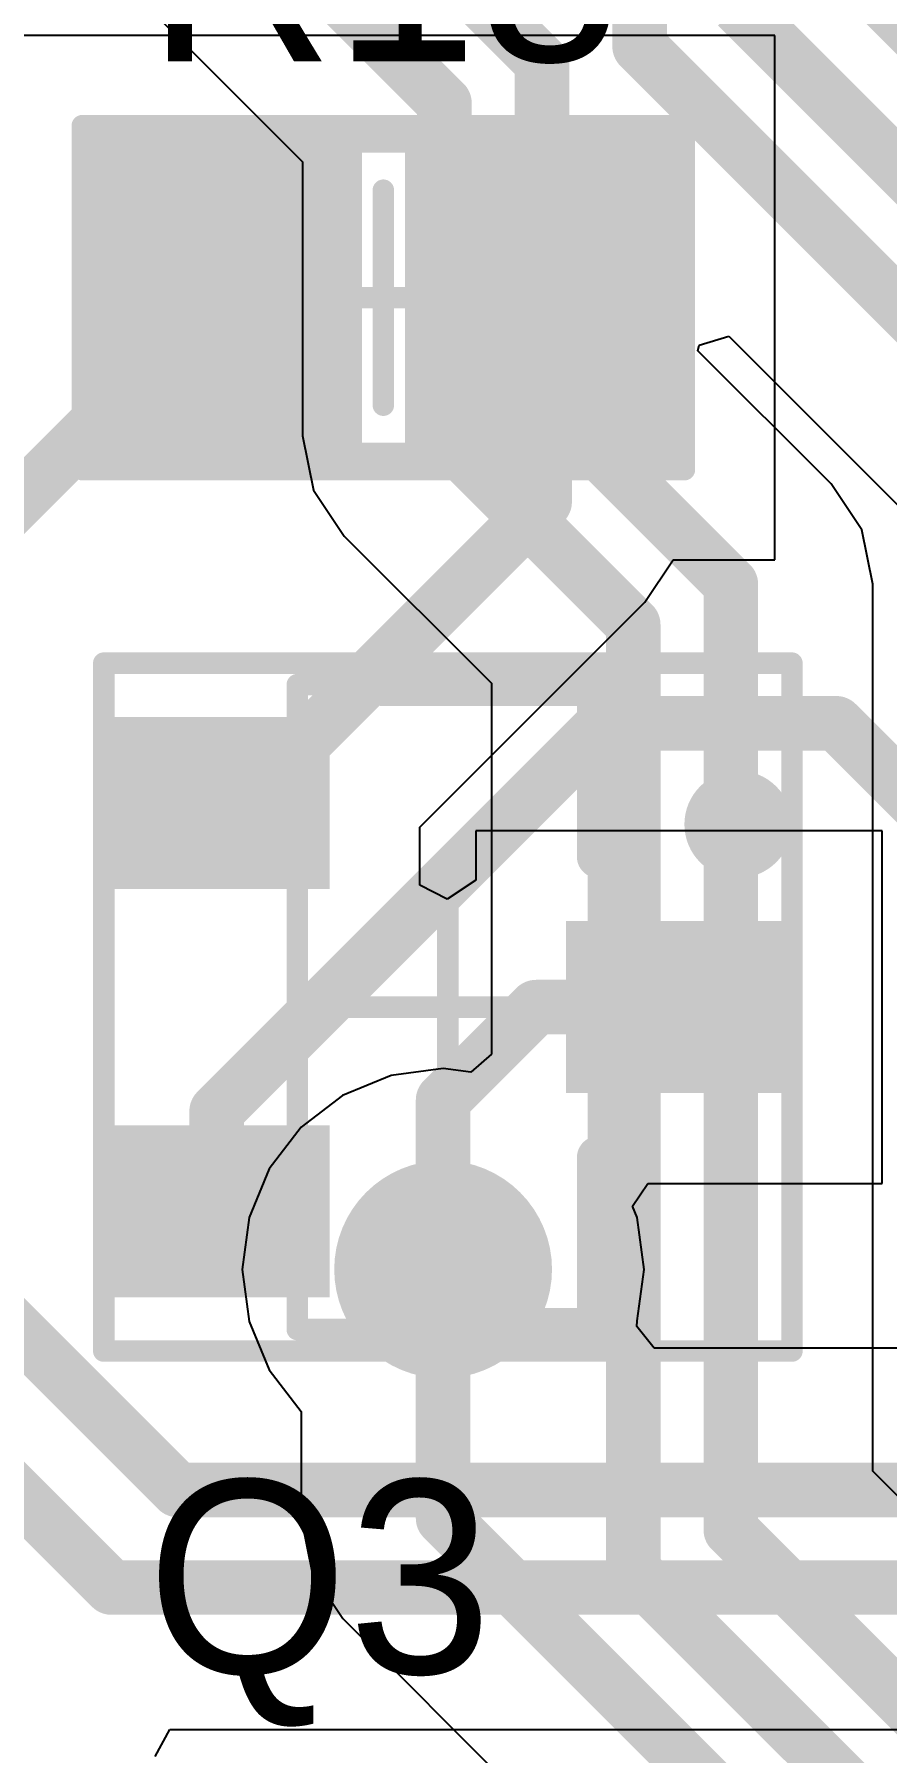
# Model space of a CAD drawing. Header units: millimetres. Extents: x 12 to 126, y 25 to 105.
# Drawn here: x 50.68 to 54.64, y 79.03 to 87.02 of the extents above; entities that cross this region are included whole.
import ezdxf

# ---------------------------------------------------------------- set-up
doc = ezdxf.new("R2010")
doc.units = ezdxf.units.MM
for name, color, linetype in [('BottomLayer', 5, 'Continuous'), ('BottomSolder', 6, 'Continuous'), ('Mechanical13', 56, 'Continuous'), ('Mechanical15', 56, 'Continuous'), ('MultiLayer', 9, 'Continuous'), ('TopLayer', 1, 'Continuous'), ('TopOverlay', 2, 'Continuous'), ('TopPaste', 8, 'Continuous'), ('TopSolder', 216, 'Continuous'), ('ViaHoleLayer', 16, 'Continuous')]:
    doc.layers.add(name, color=color, linetype=linetype)

# ---------------------------------------------------------------- blocks, each defined once
blk = doc.blocks.new('SOT23_L_49')
at = {"layer": 'Mechanical13', "const_width": 0.0999998}
for points in [[(-0.69997574, 1.4999843), (0.70002146, 1.4999843)], [(-0.69997574, -1.5000097), (-0.69997574, 1.4999843)], [(0.70002146, -1.5000097), (0.70002146, 1.4999843)], [(-0.69997574, -1.5000097), (0.70002146, -1.5000097)]]:
    blk.add_lwpolyline(points, dxfattribs=at)
at = {"layer": 'Mechanical13', "const_width": 0.0499999}
for points in [[(-0.72497442, 1.4999843, 1), (-0.67497706, 1.4999843, 1)], [(-0.72497442, 1.4999843, 1), (-0.67497706, 1.4999843, 1)], [(0.6750227799999999, 1.4999843, 1), (0.7250201399999999, 1.4999843, 1)], [(0.6750227799999999, 1.4999843, 1), (0.7250201399999999, 1.4999843, 1)], [(-0.72497442, -1.5000097, 1), (-0.67497706, -1.5000097, 1)], [(-0.72497442, -1.5000097, 1), (-0.67497706, -1.5000097, 1)], [(0.6750227799999999, -1.5000097, 1), (0.7250201399999999, -1.5000097, 1)], [(0.6750227799999999, -1.5000097, 1), (0.7250201399999999, -1.5000097, 1)]]:
    blk.add_lwpolyline(points, format="xyb", close=True, dxfattribs=at)
at = {"layer": 'Mechanical15', "const_width": 0.0999998}
for points in [[(-1.59999934, 1.5999587), (1.60004506, 1.5999587)], [(-1.59999934, -1.6000349), (-1.59999934, 1.5999587)], [(1.60004506, -1.6000349), (1.60004506, 1.5999587)], [(-2.54e-06, -0.5000117), (-2.54e-06, 0.4999863)], [(-0.49997614, -3.81e-05), (0.5000218599999999, -3.81e-05)], [(-1.59999934, -1.6000349), (1.60004506, -1.6000349)]]:
    blk.add_lwpolyline(points, dxfattribs=at)
at = {"layer": 'Mechanical15', "const_width": 0.0499999}
for points in [[(-1.62499802, 1.5999587, 1), (-1.57500066, 1.5999587, 1)], [(-1.62499802, 1.5999587, 1), (-1.57500066, 1.5999587, 1)], [(1.57504638, 1.5999587, 1), (1.62504374, 1.5999587, 1)], [(1.57504638, 1.5999587, 1), (1.62504374, 1.5999587, 1)], [(-0.02500122, 0.4999863, 1), (0.02499614, 0.4999863, 1)], [(-0.52497482, -3.81e-05, 1), (-0.47497746, -3.81e-05, 1)], [(0.47502318, -3.81e-05, 1), (0.52502054, -3.81e-05, 1)], [(-0.02500122, -0.5000117, 1), (0.02499614, -0.5000117, 1)], [(-1.62499802, -1.6000349, 1), (-1.57500066, -1.6000349, 1)], [(-1.62499802, -1.6000349, 1), (-1.57500066, -1.6000349, 1)], [(1.57504638, -1.6000349, 1), (1.62504374, -1.6000349, 1)], [(1.57504638, -1.6000349, 1), (1.62504374, -1.6000349, 1)]]:
    blk.add_lwpolyline(points, format="xyb", close=True, dxfattribs=at)
at = {"layer": 'TopLayer'}
for points in [[(-0.64998092, 0.6499733), (-0.64998092, 1.2499721), (-1.49998176, 0.6499733), (-1.49998176, 1.2499721)], [(1.50002748, -0.3000375), (1.50002748, 0.2999613), (0.65002664, -0.3000375), (0.65002664, 0.2999613)], [(-0.64998092, -1.2499975), (-0.64998092, -0.6499986999999999), (-1.49998176, -1.2499975), (-1.49998176, -0.6499986999999999)]]:
    blk.add_solid(points, dxfattribs=at)
at = {"layer": 'TopOverlay', "const_width": 0.1999996}
for points in [[(-0.29997654, 1.4999843), (0.70002146, 1.4999843)], [(0.70002146, 0.6999858999999999), (0.70002146, 1.4999843)], [(0.70002146, -1.5000097), (0.70002146, -0.7000113)], [(-0.29997654, -1.5000097), (0.70002146, -1.5000097)]]:
    blk.add_lwpolyline(points, dxfattribs=at)
at = {"layer": 'TopOverlay'}
for points, const_width in [([(-0.34997644, 1.4999843, 1), (-0.24997664, 1.4999843, 1)], 0.0999998), ([(0.65002156, 1.4999843, 1), (0.75002136, 1.4999843, 1)], 0.0999998), ([(0.65002156, 1.4999843, 1), (0.75002136, 1.4999843, 1)], 0.0999998), ([(1.47500086, 0.85000084, 1), (1.22499882, 0.85000084, 1)], 0.2499995), ([(1.16249958, 0.85000084, 1), (1.28749806, 0.85000084, 1)], 0.12499848), ([(1.41250162, 0.85000084, 1), (1.5375001, 0.85000084, 1)], 0.12499848), ([(0.65002156, 0.6999858999999999, 1), (0.75002136, 0.6999858999999999, 1)], 0.0999998), ([(0.65002156, -0.7000113, 1), (0.75002136, -0.7000113, 1)], 0.0999998), ([(-0.34997644, -1.5000097, 1), (-0.24997664, -1.5000097, 1)], 0.0999998), ([(0.65002156, -1.5000097, 1), (0.75002136, -1.5000097, 1)], 0.0999998), ([(0.65002156, -1.5000097, 1), (0.75002136, -1.5000097, 1)], 0.0999998)]:
    blk.add_lwpolyline(points, format="xyb", close=True, dxfattribs=dict(at, const_width=const_width))
at = {"layer": 'TopPaste'}
for points in [[(-0.64998092, 0.6499733), (-0.64998092, 1.2499721), (-1.49998176, 0.6499733), (-1.49998176, 1.2499721)], [(1.50002748, -0.3000375), (1.50002748, 0.2999613), (0.65002664, -0.3000375), (0.65002664, 0.2999613)], [(-0.64998092, -1.2499975), (-0.64998092, -0.6499986999999999), (-1.49998176, -1.2499975), (-1.49998176, -0.6499986999999999)]]:
    blk.add_solid(points, dxfattribs=at)
at = {"layer": 'TopSolder'}
for points in [[(-0.54998112, 0.5499735), (-0.54998112, 1.3499719), (-1.59998156, 0.5499735), (-1.59998156, 1.3499719)], [(1.60002728, -0.4000373), (1.60002728, 0.3999611), (0.55002684, -0.4000373), (0.55002684, 0.3999611)], [(-0.54998112, -1.3499973), (-0.54998112, -0.5499989), (-1.59998156, -1.3499973), (-1.59998156, -0.5499989)]]:
    blk.add_solid(points, dxfattribs=at)
blk = doc.blocks.new('C0805_92')
at = {"layer": 'Mechanical13', "const_width": 0.0999998}
for points in [[(-1.10000034, -0.72503792), (-1.10000034, 0.72494648)], [(-1.10000034, 0.72494648), (1.09999526, 0.72494648)], [(1.09999526, -0.72503792), (1.09999526, 0.72494648)], [(-1.10000034, -0.72503792), (1.09999526, -0.72503792)]]:
    blk.add_lwpolyline(points, dxfattribs=at)
at = {"layer": 'Mechanical13', "const_width": 0.0499999}
for points in [[(-1.12499902, 0.72494648, 1), (-1.07500166, 0.72494648, 1)], [(-1.12499902, 0.72494648, 1), (-1.07500166, 0.72494648, 1)], [(1.07499658, 0.72494648, 1), (1.12499394, 0.72494648, 1)], [(1.07499658, 0.72494648, 1), (1.12499394, 0.72494648, 1)], [(-1.12499902, -0.72503792, 1), (-1.07500166, -0.72503792, 1)], [(-1.12499902, -0.72503792, 1), (-1.07500166, -0.72503792, 1)], [(1.07499658, -0.72503792, 1), (1.12499394, -0.72503792, 1)], [(1.07499658, -0.72503792, 1), (1.12499394, -0.72503792, 1)]]:
    blk.add_lwpolyline(points, format="xyb", close=True, dxfattribs=at)
at = {"layer": 'Mechanical15', "const_width": 0.0999998}
for points in [[(-1.39997434, -0.80001872), (-1.39997434, 0.7999780799999999)], [(-1.39997434, 0.7999780799999999), (1.40002006, 0.7999780799999999)], [(1.40002006, -0.80001872), (1.40002006, 0.7999780799999999)], [(2.286e-05, -0.50004472), (2.286e-05, 0.4999532799999999)], [(-0.50000154, -2.032e-05), (0.49999646, -2.032e-05)], [(-1.39997434, -0.80001872), (1.40002006, -0.80001872)]]:
    blk.add_lwpolyline(points, dxfattribs=at)
at = {"layer": 'Mechanical15', "const_width": 0.0499999}
for points in [[(-1.42497302, 0.7999780799999999, 1), (-1.37497566, 0.7999780799999999, 1)], [(-1.42497302, 0.7999780799999999, 1), (-1.37497566, 0.7999780799999999, 1)], [(1.37502138, 0.7999780799999999, 1), (1.42501874, 0.7999780799999999, 1)], [(1.37502138, 0.7999780799999999, 1), (1.42501874, 0.7999780799999999, 1)], [(-0.02497582, 0.4999532799999999, 1), (0.02502154, 0.4999532799999999, 1)], [(-0.52500022, -2.032e-05, 1), (-0.47500286, -2.032e-05, 1)], [(0.47499778, -2.032e-05, 1), (0.5249951399999999, -2.032e-05, 1)], [(-0.02497582, -0.50004472, 1), (0.02502154, -0.50004472, 1)], [(-1.42497302, -0.80001872, 1), (-1.37497566, -0.80001872, 1)], [(-1.42497302, -0.80001872, 1), (-1.37497566, -0.80001872, 1)], [(1.37502138, -0.80001872, 1), (1.42501874, -0.80001872, 1)], [(1.37502138, -0.80001872, 1), (1.42501874, -0.80001872, 1)]]:
    blk.add_lwpolyline(points, format="xyb", close=True, dxfattribs=at)
at = {"layer": 'TopLayer'}
for points in [[(-0.19998944, -0.70001892), (-0.19998944, 0.69997828), (-1.29998724, -0.70001892), (-1.29998724, 0.69997828)], [(1.29998216, -0.70001892), (1.29998216, 0.69997828), (0.19998436, -0.70001892), (0.19998436, 0.69997828)]]:
    blk.add_solid(points, dxfattribs=at)
at = {"layer": 'TopPaste'}
for points in [[(-0.19998944, -0.70001892), (-0.19998944, 0.69997828), (-1.29998724, -0.70001892), (-1.29998724, 0.69997828)], [(1.29998216, -0.70001892), (1.29998216, 0.69997828), (0.19998436, -0.70001892), (0.19998436, 0.69997828)]]:
    blk.add_solid(points, dxfattribs=at)
at = {"layer": 'TopSolder'}
for points in [[(-0.09998963999999999, -0.80001872), (-0.09998963999999999, 0.7999780799999999), (-1.39998704, -0.80001872), (-1.39998704, 0.7999780799999999)], [(1.39998196, -0.80001872), (1.39998196, 0.7999780799999999), (0.09998456, -0.80001872), (0.09998456, 0.7999780799999999)]]:
    blk.add_solid(points, dxfattribs=at)

msp = doc.modelspace()

# ---------------------------------------------------------------- linework, layer by layer
at = {"layer": 'BottomLayer'}
for p, q in [((50.94634464, 87.41011728), (51.92432846, 86.432136)), ((51.92432846, 86.432136), (51.92432846, 85.15737603999999)), ((53.76825416, 85.57940973999999), (53.90605932, 85.62121306)), ((53.90605932, 85.62121306), (55.91332734, 83.61394758)), ((53.76305731999999, 85.55328075999999), (53.76825416, 85.57940973999999)), ((54.38234741999999, 84.93398812), (53.76305731999999, 85.55328075999999)), ((51.92432846, 85.15737603999999), (51.92432591999999, 85.15736333999999)), ((51.92432591999999, 85.15736333999999), (51.97454425999999, 84.90491782)), ((51.97454425999999, 84.90491782), (52.11754118, 84.69090249999999)), ((54.38235504, 84.93398304), (54.38234741999999, 84.93398812)), ((54.52535195999999, 84.71996772), (54.38235504, 84.93398304)), ((52.11754118, 84.69090249999999), (52.80222104, 84.00622518)), ((54.57556776, 84.46752219999999), (54.52535195999999, 84.71996772)), ((54.57556776, 80.34145475999999), (54.57556776, 84.46752219999999)), ((52.80222104, 84.00622518), (52.80222104, 82.28118164)), ((52.80222104, 82.28118164), (52.70673481999999, 82.19744292)), ((52.33616152, 82.18255343999999), (52.11080256, 82.08920844)), ((52.578, 82.21439233999999), (52.33616152, 82.18255343999999)), ((52.70673481999999, 82.19744292), (52.578, 82.21439233999999)), ((52.11080256, 82.08920844), (51.91728504, 81.94071496)), ((51.91728504, 81.94071496), (51.76879156, 81.74719744)), ((51.76879156, 81.74719744), (51.67544656, 81.52183848)), ((51.67544656, 81.52183848), (51.64360765999999, 81.28)), ((51.64360765999999, 81.28), (51.67544656, 81.03816151999999)), ((51.67544656, 81.03816151999999), (51.76879156, 80.81280256)), ((51.76879156, 80.81280256), (51.91728504, 80.61928504)), ((51.91728504, 80.61928504), (51.91832643999999, 80.61848494)), ((51.91832643999999, 80.61848494), (51.91832643999999, 80.12201146)), ((56.90334567999999, 78.01367429999999), (54.57556776, 80.34145475999999)), ((51.91832643999999, 80.12201146), (51.9183239, 80.12199876)), ((51.9183239, 80.12199876), (51.96854224, 79.86955324)), ((51.96854224, 79.86955324), (52.11153916, 79.65553792)), ((52.11153916, 79.65553792), (54.79103342, 76.97604366))]:
    msp.add_line(p, q, dxfattribs=at)
at = {"layer": 'BottomLayer', "const_width": 0.254}
for points in [[(51.30794666, 87.98143694), (52.58400202, 86.70538158)], [(51.90000034, 88.0314343), (53.03800162, 86.89343301999999)], [(53.49200122, 86.96819284), (53.49200122, 87.9602)], [(54.40000042, 87.40000046), (55.28666362, 86.51333726)], [(53.94600081999999, 87.15624428), (56.56784469999999, 84.5344004)], [(53.49200122, 86.96819284), (56.37979326, 84.08040079999999)], [(53.03800162, 85.34541478), (53.03800162, 86.89343301999999)], [(52.58400202, 85.15736333999999), (52.58400202, 86.70538158)], [(53.03800162, 85.34541478), (53.9158942, 84.46752219999999)], [(52.58400202, 85.15736333999999), (53.46189459999999, 84.27947076)], [(53.9158942, 80.06820664), (53.9158942, 84.46752219999999)], [(53.46189459999999, 79.88015519999999), (53.46189459999999, 84.27947076)], [(52.578, 80.12199876), (52.578, 81.28)], [(52.578, 80.12199876), (56.49999876, 76.19999999999999)], [(53.9158942, 80.06820664), (56.6301001, 77.35400073999999)], [(53.46189459999999, 79.88015519999999), (56.44204866, 76.90000114)]]:
    msp.add_lwpolyline(points, dxfattribs=at)
at = {"layer": 'BottomLayer'}
for points, const_width in [([(53.42850121999999, 86.96819284, 1), (53.55550122, 86.96819284, 1)], 0.127), ([(53.42850121999999, 86.96819284, 1), (53.55550122, 86.96819284, 1)], 0.127), ([(52.97450162, 86.89343301999999, 1), (53.10150162, 86.89343301999999, 1)], 0.127), ([(52.97450162, 86.89343301999999, 1), (53.10150162, 86.89343301999999, 1)], 0.127), ([(52.52050202, 86.70538158, 1), (52.64750202, 86.70538158, 1)], 0.127), ([(52.52050202, 86.70538158, 1), (52.64750202, 86.70538158, 1)], 0.127), ([(52.97450162, 85.34541478, 1), (53.10150162, 85.34541478, 1)], 0.127), ([(52.97450162, 85.34541478, 1), (53.10150162, 85.34541478, 1)], 0.127), ([(52.52050202, 85.15736333999999, 1), (52.64750202, 85.15736333999999, 1)], 0.127), ([(52.52050202, 85.15736333999999, 1), (52.64750202, 85.15736333999999, 1)], 0.127), ([(53.8523942, 84.46752219999999, 1), (53.97939419999999, 84.46752219999999, 1)], 0.127), ([(53.8523942, 84.46752219999999, 1), (53.97939419999999, 84.46752219999999, 1)], 0.127), ([(53.3983946, 84.27947076, 1), (53.5253946, 84.27947076, 1)], 0.127), ([(53.3983946, 84.27947076, 1), (53.5253946, 84.27947076, 1)], 0.127), ([(52.3748, 81.28, 1), (52.7812, 81.28, 1)], 0.4064), ([(52.5145, 81.28, 1), (52.64149999999999, 81.28, 1)], 0.127), ([(52.5145, 80.12199876, 1), (52.64149999999999, 80.12199876, 1)], 0.127), ([(52.5145, 80.12199876, 1), (52.64149999999999, 80.12199876, 1)], 0.127), ([(53.8523942, 80.06820664, 1), (53.97939419999999, 80.06820664, 1)], 0.127), ([(53.8523942, 80.06820664, 1), (53.97939419999999, 80.06820664, 1)], 0.127), ([(53.3983946, 79.88015519999999, 1), (53.5253946, 79.88015519999999, 1)], 0.127), ([(53.3983946, 79.88015519999999, 1), (53.5253946, 79.88015519999999, 1)], 0.127)]:
    msp.add_lwpolyline(points, format="xyb", close=True, dxfattribs=dict(at, const_width=const_width))
at = {"layer": 'BottomSolder', "const_width": 0.5063998}
msp.add_lwpolyline([(52.3248001, 81.28, 1), (52.83119989999999, 81.28, 1)], format="xyb", close=True, dxfattribs=at)
at = {"layer": 'MultiLayer', "const_width": 0.4064}
msp.add_lwpolyline([(52.3748, 81.28, 1), (52.7812, 81.28, 1)], format="xyb", close=True, dxfattribs=at)
at = {"layer": 'TopLayer'}
for p, q in [((54.11998066, 87.01997836), (50.59607356, 87.01997836)), ((54.11998066, 84.57998323999999), (54.11998066, 87.01997836)), ((53.51644364, 84.38352186), (53.64771083999999, 84.57998323999999)), ((53.64771083999999, 84.57998323999999), (54.11998066, 84.57998323999999)), ((52.47001698, 83.3370952), (53.51643602, 84.38351678)), ((53.51643602, 84.38351678), (53.51644364, 84.38352186)), ((52.47001698, 83.06775614), (52.47001698, 83.3370952)), ((54.62002537999999, 83.31996036), (52.73002662, 83.31996036)), ((52.73002662, 83.31996036), (52.73002662, 83.0910327)), ((54.62002537999999, 81.67996364), (54.62002537999999, 83.31996036)), ((52.59701698, 83.00216318), (52.47001698, 83.06775614)), ((52.73002662, 83.0910327), (52.59701698, 83.00216318)), ((53.4587958, 81.57436568), (53.52935446, 81.67996364)), ((53.52935446, 81.67996364), (54.62002537999999, 81.67996364)), ((53.48055343999999, 81.52183848), (53.4587958, 81.57436568)), ((53.51239234, 81.28), (53.48055343999999, 81.52183848)), ((53.48088363999999, 81.04067357999999), (53.51239234, 81.28)), ((53.47843254, 81.01381054), (53.48088363999999, 81.04067357999999)), ((53.5595449, 80.91367358), (53.47843254, 81.01381054)), ((55.87822962, 80.91367358), (53.5595449, 80.91367358)), ((51.23880024, 79.01332685999999), (51.30668428, 79.14032686)), ((51.30668428, 79.14032686), (56.33951648, 79.14032686))]:
    msp.add_line(p, q, dxfattribs=at)
at = {"layer": 'TopLayer', "const_width": 0.254}
for points in [[(50.410618, 84.6605876), (51.5500112, 85.7999808)], [(53.0499828, 85.65821324), (53.0499828, 85.7999808)], [(53.0499828, 84.8499827), (53.0499828, 85.65821324)], [(51.64997289999999, 83.4499728), (53.0499828, 84.8499827)], [(51.5250176, 82.01599039999999), (53.3290272, 83.82)], [(53.3290272, 83.82), (54.4068, 83.82)], [(54.4068, 83.82), (54.7878, 83.439)], [(51.5250176, 83.4499728), (51.64997289999999, 83.4499728)], [(52.578, 82.068035), (53.0098, 82.49983499999999)], [(53.0098, 82.49983499999999), (53.674899, 82.49983499999999)], [(53.674899, 82.49983499999999), (53.675026, 82.499962)], [(52.578, 81.28), (52.578, 82.068035)], [(51.5250176, 81.55000199999999), (51.5250176, 82.01599039999999)], [(50.419, 81.1784), (51.34339997999999, 80.25400001999999)], [(49.8856, 80.9498), (51.03539958, 79.80000041999999)], [(51.34339997999999, 80.25400001999999), (56.15147774, 80.25400001999999)], [(51.03539958, 79.80000041999999), (56.33952918, 79.80000041999999)]]:
    msp.add_lwpolyline(points, dxfattribs=at)
at = {"layer": 'TopLayer'}
for points, const_width in [([(51.4865112, 85.7999808, 1), (51.6135112, 85.7999808, 1)], 0.127), ([(52.9864828, 85.7999808, 1), (53.1134828, 85.7999808, 1)], 0.127), ([(52.9864828, 85.65821324, 1), (53.1134828, 85.65821324, 1)], 0.127), ([(52.9864828, 85.65821324, 1), (53.1134828, 85.65821324, 1)], 0.127), ([(52.9864828, 84.8499827, 1), (53.1134828, 84.8499827, 1)], 0.127), ([(52.9864828, 84.8499827, 1), (53.1134828, 84.8499827, 1)], 0.127), ([(53.26552719999999, 83.82, 1), (53.3925272, 83.82, 1)], 0.127), ([(53.26552719999999, 83.82, 1), (53.3925272, 83.82, 1)], 0.127), ([(54.3433, 83.82, 1), (54.47029999999999, 83.82, 1)], 0.127), ([(54.3433, 83.82, 1), (54.47029999999999, 83.82, 1)], 0.127), ([(51.4615176, 83.4499728, 1), (51.5885176, 83.4499728, 1)], 0.127), ([(51.5864729, 83.4499728, 1), (51.7134729, 83.4499728, 1)], 0.127), ([(51.5864729, 83.4499728, 1), (51.7134729, 83.4499728, 1)], 0.127), ([(52.94629999999999, 82.49983499999999, 1), (53.0733, 82.49983499999999, 1)], 0.127), ([(52.94629999999999, 82.49983499999999, 1), (53.0733, 82.49983499999999, 1)], 0.127), ([(53.611399, 82.49983499999999, 1), (53.73839899999999, 82.49983499999999, 1)], 0.127), ([(53.611399, 82.49983499999999, 1), (53.73839899999999, 82.49983499999999, 1)], 0.127), ([(53.611526, 82.499962, 1), (53.738526, 82.499962, 1)], 0.127), ([(52.5145, 82.068035, 1), (52.64149999999999, 82.068035, 1)], 0.127), ([(52.5145, 82.068035, 1), (52.64149999999999, 82.068035, 1)], 0.127), ([(51.4615176, 82.01599039999999, 1), (51.5885176, 82.01599039999999, 1)], 0.127), ([(51.4615176, 82.01599039999999, 1), (51.5885176, 82.01599039999999, 1)], 0.127), ([(51.4615176, 81.55000199999999, 1), (51.5885176, 81.55000199999999, 1)], 0.127), ([(52.3748, 81.28, 1), (52.7812, 81.28, 1)], 0.4064), ([(52.5145, 81.28, 1), (52.64149999999999, 81.28, 1)], 0.127), ([(51.27989998, 80.25400001999999, 1), (51.40689998, 80.25400001999999, 1)], 0.127), ([(51.27989998, 80.25400001999999, 1), (51.40689998, 80.25400001999999, 1)], 0.127), ([(50.97189958, 79.80000041999999, 1), (51.09889957999999, 79.80000041999999, 1)], 0.127), ([(50.97189958, 79.80000041999999, 1), (51.09889957999999, 79.80000041999999, 1)], 0.127)]:
    msp.add_lwpolyline(points, format="xyb", close=True, dxfattribs=dict(at, const_width=const_width))
at = {"layer": 'TopSolder', "const_width": 0.5063998}
msp.add_lwpolyline([(52.3248001, 81.28, 1), (52.83119989999999, 81.28, 1)], format="xyb", close=True, dxfattribs=at)
at = {"layer": 'ViaHoleLayer', "const_width": 0.2032}
msp.add_lwpolyline([(52.4764, 81.28, 1), (52.67959999999999, 81.28, 1)], format="xyb", close=True, dxfattribs=at)

# ---------------------------------------------------------------- block references
at = {"rotation": 360}
for name, p in [('C0805_92', (52.29999953999999, 85.80000111999999)), ('SOT23_L_49', (52.59999894, 82.5000001))]:
    msp.add_blockref(name, p, dxfattribs=at)

# ---------------------------------------------------------------- texts
at = {"layer": 'TopOverlay'}
for s, p in [('R18', (51.1999992, 86.89999892)), ('Q3', (51.1999992, 79.40000122))]:
    msp.add_text(s, height=0.90000074, dxfattribs=at).set_placement(p)

doc.saveas('drawing.dxf')
